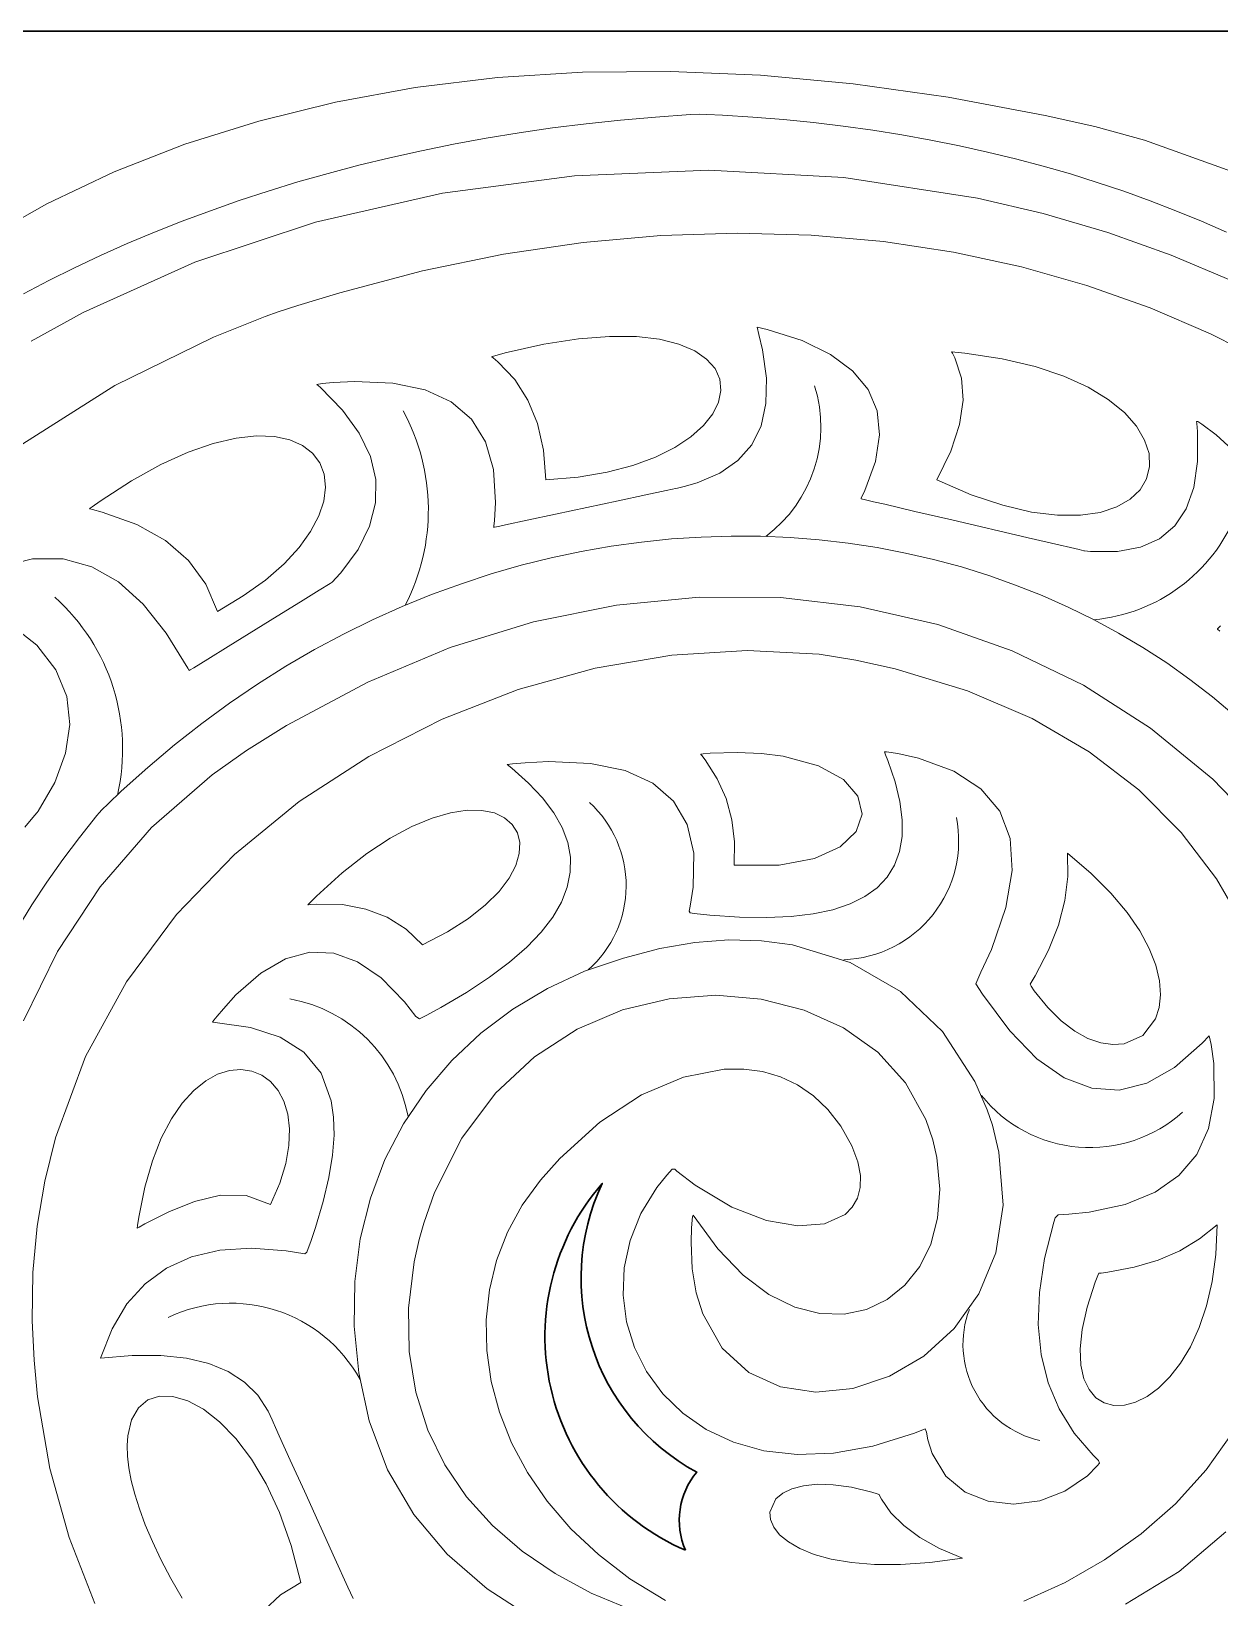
# Model space of a CAD drawing. Header units: inches. Extents: x 249 to 1192, y -18 to 440.
# Drawn here: x 614.2206 to 614.5963, y 266.1528 to 266.6479 of the extents above; entities that cross this region are included whole.
import ezdxf

# ---------------------------------------------------------------- set-up
doc = ezdxf.new("R2010")
doc.units = ezdxf.units.IN
doc.header["$MEASUREMENT"] = 0
doc.layers.add('KACA', color=141, linetype='Continuous', lineweight=30)
doc.layers.add('KOLOM', color=5, linetype='Continuous')

# ---------------------------------------------------------------- blocks, each defined once
blk = doc.blocks.new('GORGA')
blk.add_lwpolyline([(366.59218, 151.19092), (367.59218, 151.19092), (367.59218, 149.19092), (366.59218, 149.19092)], close=True)
blk.add_lwpolyline([(366.59218, 151.19092), (367.59218, 151.19092), (367.59218, 149.19092), (366.59218, 149.19092)], close=True)
at = {"lineweight": 9}
for points in [[(367.07988, 150.69487), (367.09108, 150.70178), (367.10104, 150.70939), (367.10976, 150.71758), (367.11725, 150.72627), (367.12352, 150.73537), (367.12855, 150.74477), (367.13237, 150.75439), (367.13497, 150.76413), (367.13636, 150.77389), (367.13654, 150.78359), (367.13551, 150.79312), (367.13327, 150.8024), (367.12984, 150.81133), (367.12521, 150.81982), (367.11938, 150.82776), (367.11329, 150.83457), (367.10058, 150.84606), (367.08742, 150.85471), (367.0742, 150.86035), (367.06131, 150.86286), (367.05511, 150.86289), (367.04914, 150.86208), (367.04345, 150.86041), (367.03809, 150.85787), (367.0331, 150.85444), (367.02854, 150.85009), (367.02445, 150.84482), (367.02089, 150.8386), (367.01901, 150.83357), (367.0182, 150.82924), (367.01827, 150.8254), (367.01915, 150.82206), (367.02078, 150.81922), (367.02309, 150.81692), (367.02953, 150.81395), (367.03797, 150.81328), (367.04793, 150.815), (367.05892, 150.81926), (367.07043, 150.82615), (367.07623, 150.83063), (367.07695, 150.83124), (367.07774, 150.83123), (367.07947, 150.82932), (367.08262, 150.82541), (367.08766, 150.81723), (367.09107, 150.80874), (367.09292, 150.8001), (367.09326, 150.79146), (367.09216, 150.783), (367.08966, 150.77487), (367.08584, 150.76724), (367.08074, 150.76027), (367.07442, 150.75412), (367.06696, 150.74896), (367.05839, 150.74494), (367.04879, 150.74224), (367.03821, 150.74102), (367.02671, 150.74143), (367.01434, 150.74365), (367.00117, 150.74783), (366.99776, 150.7492), (366.99738, 150.74813), (366.99693, 150.74573), (366.99558, 150.74134), (366.99123, 150.7342), (366.98515, 150.72918), (366.97783, 150.72625), (366.96979, 150.72534), (366.96154, 150.72641), (366.95359, 150.72942), (366.94644, 150.73431), (366.94334, 150.73744), (366.94262, 150.7383), (366.94297, 150.73913), (366.94467, 150.74079), (366.95068, 150.74782), (366.95541, 150.75546), (366.95888, 150.76373), (366.96107, 150.77263), (366.96199, 150.78214), (366.96164, 150.79229), (366.96001, 150.80305), (366.95711, 150.81444), (366.95666, 150.81591), (366.95569, 150.81682), (366.9523, 150.81702), (366.94589, 150.81769), (366.93451, 150.82009), (366.92504, 150.82393), (366.9175, 150.82921), (366.91187, 150.83591), (366.90816, 150.84405), (366.90637, 150.85361), (366.9065, 150.86461), (366.90728, 150.87065), (366.90796, 150.87343), (366.91016, 150.87107), (366.91893, 150.86339), (366.92768, 150.85845), (366.9364, 150.85626), (366.9451, 150.85681), (366.95377, 150.86012), (366.96241, 150.86617), (366.97102, 150.87496), (366.97961, 150.88651), (366.98175, 150.88982), (366.98013, 150.89353), (366.97683, 150.90071), (366.97221, 150.91392), (366.97023, 150.92561), (366.97088, 150.93577), (366.97417, 150.9444), (366.9801, 150.95151), (366.98866, 150.9571), (366.99985, 150.96116), (367.00644, 150.96262), (367.00998, 150.96321), (367.01063, 150.96313), (367.01026, 150.96224), (367.00957, 150.96047), (367.00727, 150.95371), (367.00575, 150.94744), (367.005, 150.94167), (367.00503, 150.93639), (367.00583, 150.93161), (367.00741, 150.92732), (367.00976, 150.92352), (367.01289, 150.92022), (367.01679, 150.91741), (367.02146, 150.91509), (367.02692, 150.91327), (367.03314, 150.91194), (367.04014, 150.91111), (367.04792, 150.91077), (367.05647, 150.91092), (367.06579, 150.91157), (367.07075, 150.91208), (367.07202, 150.91223), (367.07233, 150.91281), (367.07201, 150.91438), (367.0711, 150.9204), (367.07094, 150.93116), (367.07301, 150.94022), (367.07731, 150.94759), (367.08384, 150.95326), (367.09259, 150.95723), (367.10358, 150.9595), (367.1168, 150.96007), (367.12425, 150.95972), (367.12818, 150.95939), (367.12996, 150.95912), (367.12849, 150.95795), (367.12314, 150.95329), (367.1187, 150.94861), (367.11515, 150.94393), (367.1125, 150.93924), (367.11076, 150.93455), (367.10991, 150.92984), (367.10996, 150.92513), (367.11091, 150.92041), (367.11276, 150.91568), (367.11551, 150.91094), (367.11916, 150.9062), (367.12371, 150.90145), (367.12915, 150.89669), (367.1355, 150.89192), (367.14274, 150.88714), (367.15089, 150.88236), (367.1553, 150.87996), (367.15759, 150.87877), (367.15878, 150.87953), (367.16242, 150.88418), (367.16978, 150.89168), (367.17722, 150.89678), (367.18474, 150.89949), (367.19235, 150.89979), (367.20004, 150.89769), (367.20781, 150.8932), (367.21567, 150.8863), (367.21963, 150.88196), (367.22162, 150.87956), (367.22261, 150.8783), (367.22303, 150.8777), (367.22228, 150.87765), (367.21111, 150.87607), (367.2017, 150.87298), (367.1942, 150.8682), (367.18877, 150.86156), (367.18553, 150.85287), (367.18478, 150.8477), (367.18464, 150.84196), (367.18513, 150.83562), (367.18626, 150.82866), (367.18805, 150.82105), (367.19051, 150.81278), (367.19201, 150.80839), (367.19282, 150.80613), (367.19324, 150.80498), (367.19385, 150.80452), (367.19976, 150.80546), (367.2108, 150.80625), (367.22078, 150.80561), (367.22971, 150.80352), (367.23758, 150.8), (367.24439, 150.79504), (367.25014, 150.78864), (367.25484, 150.7808), (367.25847, 150.77152), (367.24847, 150.77234), (367.23943, 150.77233), (367.23135, 150.77148), (367.22425, 150.76981), (367.21811, 150.7673), (367.21293, 150.76395), (367.20872, 150.75978), (367.20548, 150.75477), (367.20422, 150.75196), (367.2039, 150.75123), (367.20315, 150.74956), (367.20195, 150.74692), (367.19848, 150.73927), (367.19404, 150.72947), (367.1844, 150.70821), (367.18029, 150.69913), (367.17864, 150.6955)], [(366.90454, 151.00128), (366.90531, 151.00197), (366.90534, 151.002), (366.90437, 151.00303)], [(366.89827, 151.05649), (366.90574, 151.0634), (366.91029, 151.06675), (366.91151, 151.06758), (366.91191, 151.06763), (366.91184, 151.06697), (366.91164, 151.06439), (366.91161, 151.0549), (366.91279, 151.04677), (366.91519, 151.04), (366.91881, 151.03459), (366.92365, 151.03054), (366.9297, 151.02784), (366.93698, 151.02651), (366.94548, 151.02653), (366.94733, 151.0267), (366.94758, 151.02675), (366.94907, 151.0271), (366.95175, 151.02772), (366.95544, 151.02858), (366.96519, 151.03085), (366.98932, 151.03646), (367.00098, 151.03917), (367.01054, 151.0414), (367.01411, 151.04223), (367.01664, 151.04281), (367.01796, 151.04312), (367.01803, 151.04332), (367.01687, 151.04575), (367.0135, 151.05494), (367.0122, 151.06333), (367.01296, 151.07091), (367.01579, 151.07768), (367.02068, 151.08364), (367.02764, 151.0888), (367.03665, 151.09314), (367.04774, 151.09668), (367.05083, 151.09744), (367.05038, 151.09513), (367.04922, 151.09026), (367.04796, 151.08127), (367.0481, 151.07327), (367.04964, 151.06626), (367.05258, 151.06025), (367.05693, 151.05523), (367.06268, 151.0512), (367.06983, 151.04816), (367.07393, 151.04702), (367.07611, 151.04654), (367.07665, 151.04643), (367.07766, 151.04621), (367.07966, 151.04579), (367.08607, 151.04441), (367.09479, 151.04254), (367.11467, 151.03828), (367.12361, 151.03637), (367.1304, 151.03491), (367.13264, 151.03443), (367.13392, 151.03416), (367.13416, 151.03411), (367.13411, 151.03462), (367.13394, 151.03614), (367.13356, 151.04197), (367.13422, 151.0524), (367.13678, 151.06117), (367.14124, 151.06829), (367.14761, 151.07376), (367.15589, 151.07758), (367.16606, 151.07975), (367.17814, 151.08027), (367.1849, 151.0799), (367.18845, 151.07957), (367.19008, 151.07932), (367.18907, 151.07841), (367.18198, 151.07114), (367.17668, 151.06386), (367.17317, 151.05656), (367.17146, 151.04924), (367.17153, 151.0419), (367.17341, 151.03454), (367.17707, 151.02717), (367.18253, 151.01978), (367.18417, 151.01793), (367.18504, 151.017), (367.18523, 151.01681), (367.18585, 151.01642), (367.18939, 151.01423), (367.19526, 151.01061), (367.20259, 151.00608), (367.21812, 150.99648), (367.22457, 150.99249), (367.22898, 150.98976), (367.23015, 150.98904), (367.23043, 150.98887), (367.23048, 150.98883), (367.23092, 150.98963), (367.23768, 151.0007), (367.24496, 151.00982), (367.2528, 151.01685), (367.26124, 151.02168), (367.2703, 151.02415), (367.28002, 151.02414), (367.29044, 151.02152)], [(367.28752, 151.00388), (367.27864, 150.99688), (367.27259, 150.98909), (367.26918, 150.98068), (367.26823, 150.97182), (367.26954, 150.9627), (367.27294, 150.9535), (367.27823, 150.94438), (367.27853, 150.94402), (367.27939, 150.943), (367.28246, 150.93934)], [(366.8982, 151.1457), (366.92837, 151.15647), (366.94412, 151.16082), (366.95979, 151.16434), (366.9905, 151.1701), (367.0205, 151.17432), (367.04979, 151.17704), (367.07831, 151.17826), (367.10605, 151.178), (367.13296, 151.17629), (367.15903, 151.17313), (367.18421, 151.16855), (367.20848, 151.16257), (367.23181, 151.1552), (367.25416, 151.14646), (367.27551, 151.13637), (367.29581, 151.12495)], [(367.07988, 150.69487), (367.09108, 150.70178), (367.10104, 150.70939), (367.10976, 150.71758), (367.11725, 150.72627), (367.12352, 150.73537), (367.12855, 150.74477), (367.13237, 150.75439), (367.13497, 150.76413), (367.13636, 150.77389), (367.13654, 150.78359), (367.13551, 150.79312), (367.13327, 150.8024), (367.12984, 150.81133), (367.12521, 150.81982), (367.11938, 150.82776), (367.11329, 150.83457), (367.10058, 150.84606), (367.08742, 150.85471), (367.0742, 150.86035), (367.06131, 150.86286), (367.05511, 150.86289), (367.04914, 150.86208), (367.04345, 150.86041), (367.03809, 150.85787), (367.0331, 150.85444), (367.02854, 150.85009), (367.02445, 150.84482), (367.02089, 150.8386), (367.01901, 150.83357), (367.0182, 150.82924), (367.01827, 150.8254), (367.01915, 150.82206), (367.02078, 150.81922), (367.02309, 150.81692), (367.02953, 150.81395), (367.03797, 150.81328), (367.04793, 150.815), (367.05892, 150.81926), (367.07043, 150.82615), (367.07623, 150.83063), (367.07695, 150.83124), (367.07774, 150.83123), (367.07947, 150.82932), (367.08262, 150.82541), (367.08766, 150.81723), (367.09107, 150.80874), (367.09292, 150.8001), (367.09326, 150.79146), (367.09216, 150.783), (367.08966, 150.77487), (367.08584, 150.76724), (367.08074, 150.76027), (367.07442, 150.75412), (367.06696, 150.74896), (367.05839, 150.74494), (367.04879, 150.74224), (367.03821, 150.74102), (367.02671, 150.74143), (367.01434, 150.74365), (367.00117, 150.74783), (366.99776, 150.7492), (366.99738, 150.74813), (366.99693, 150.74573), (366.99558, 150.74134), (366.99123, 150.7342), (366.98515, 150.72918), (366.97783, 150.72625), (366.96979, 150.72534), (366.96154, 150.72641), (366.95359, 150.72942), (366.94644, 150.73431), (366.94334, 150.73744), (366.94262, 150.7383), (366.94297, 150.73913), (366.94467, 150.74079), (366.95068, 150.74782), (366.95541, 150.75546), (366.95888, 150.76373), (366.96107, 150.77263), (366.96199, 150.78214), (366.96164, 150.79229), (366.96001, 150.80305), (366.95711, 150.81444), (366.95666, 150.81591), (366.95569, 150.81682), (366.9523, 150.81702), (366.94589, 150.81769), (366.93451, 150.82009), (366.92504, 150.82393), (366.9175, 150.82921), (366.91187, 150.83591), (366.90816, 150.84405), (366.90637, 150.85361), (366.9065, 150.86461), (366.90728, 150.87065), (366.90796, 150.87343), (366.91016, 150.87107), (366.91893, 150.86339), (366.92768, 150.85845), (366.9364, 150.85626), (366.9451, 150.85681), (366.95377, 150.86012), (366.96241, 150.86617), (366.97102, 150.87496), (366.97961, 150.88651), (366.98175, 150.88982), (366.98013, 150.89353), (366.97683, 150.90071), (366.97221, 150.91392), (366.97023, 150.92561), (366.97088, 150.93577), (366.97417, 150.9444), (366.9801, 150.95151), (366.98866, 150.9571), (366.99985, 150.96116), (367.00644, 150.96262), (367.00998, 150.96321), (367.01063, 150.96313), (367.01026, 150.96224), (367.00957, 150.96047), (367.00727, 150.95371), (367.00575, 150.94744), (367.005, 150.94167), (367.00503, 150.93639), (367.00583, 150.93161), (367.00741, 150.92732), (367.00976, 150.92352), (367.01289, 150.92022), (367.01679, 150.91741), (367.02146, 150.91509), (367.02692, 150.91327), (367.03314, 150.91194), (367.04014, 150.91111), (367.04792, 150.91077), (367.05647, 150.91092), (367.06579, 150.91157), (367.07075, 150.91208), (367.07202, 150.91223), (367.07233, 150.91281), (367.07201, 150.91438), (367.0711, 150.9204), (367.07094, 150.93116), (367.07301, 150.94022), (367.07731, 150.94759), (367.08384, 150.95326), (367.09259, 150.95723), (367.10358, 150.9595), (367.1168, 150.96007), (367.12425, 150.95972), (367.12818, 150.95939), (367.12996, 150.95912), (367.12849, 150.95795), (367.12314, 150.95329), (367.1187, 150.94861), (367.11515, 150.94393), (367.1125, 150.93924), (367.11076, 150.93455), (367.10991, 150.92984), (367.10996, 150.92513), (367.11091, 150.92041), (367.11276, 150.91568), (367.11551, 150.91094), (367.11916, 150.9062), (367.12371, 150.90145), (367.12915, 150.89669), (367.1355, 150.89192), (367.14274, 150.88714), (367.15089, 150.88236), (367.1553, 150.87996), (367.15759, 150.87877), (367.15878, 150.87953), (367.16242, 150.88418), (367.16978, 150.89168), (367.17722, 150.89678), (367.18474, 150.89949), (367.19235, 150.89979), (367.20004, 150.89769), (367.20781, 150.8932), (367.21567, 150.8863), (367.21963, 150.88196), (367.22162, 150.87956), (367.22261, 150.8783), (367.22303, 150.8777), (367.22228, 150.87765), (367.21111, 150.87607), (367.2017, 150.87298), (367.1942, 150.8682), (367.18877, 150.86156), (367.18553, 150.85287), (367.18478, 150.8477), (367.18464, 150.84196), (367.18513, 150.83562), (367.18626, 150.82866), (367.18805, 150.82105), (367.19051, 150.81278), (367.19201, 150.80839), (367.19282, 150.80613), (367.19324, 150.80498), (367.19385, 150.80452), (367.19976, 150.80546), (367.2108, 150.80625), (367.22078, 150.80561), (367.22971, 150.80352), (367.23758, 150.8), (367.24439, 150.79504), (367.25014, 150.78864), (367.25484, 150.7808), (367.25847, 150.77152), (367.24847, 150.77234), (367.23943, 150.77233), (367.23135, 150.77148), (367.22425, 150.76981), (367.21811, 150.7673), (367.21293, 150.76395), (367.20872, 150.75978), (367.20548, 150.75477), (367.20422, 150.75196), (367.2039, 150.75123), (367.20315, 150.74956), (367.20195, 150.74692), (367.19848, 150.73927), (367.19404, 150.72947), (367.1844, 150.70821), (367.18029, 150.69913), (367.17864, 150.6955)], [(366.90454, 151.00128), (366.90531, 151.00197), (366.90534, 151.002), (366.90437, 151.00303)], [(366.89827, 151.05649), (366.90574, 151.0634), (366.91029, 151.06675), (366.91151, 151.06758), (366.91191, 151.06763), (366.91184, 151.06697), (366.91164, 151.06439), (366.91161, 151.0549), (366.91279, 151.04677), (366.91519, 151.04), (366.91881, 151.03459), (366.92365, 151.03054), (366.9297, 151.02784), (366.93698, 151.02651), (366.94548, 151.02653), (366.94733, 151.0267), (366.94758, 151.02675), (366.94907, 151.0271), (366.95175, 151.02772), (366.95544, 151.02858), (366.96519, 151.03085), (366.98932, 151.03646), (367.00098, 151.03917), (367.01054, 151.0414), (367.01411, 151.04223), (367.01664, 151.04281), (367.01796, 151.04312), (367.01803, 151.04332), (367.01687, 151.04575), (367.0135, 151.05494), (367.0122, 151.06333), (367.01296, 151.07091), (367.01579, 151.07768), (367.02068, 151.08364), (367.02764, 151.0888), (367.03665, 151.09314), (367.04774, 151.09668), (367.05083, 151.09744), (367.05038, 151.09513), (367.04922, 151.09026), (367.04796, 151.08127), (367.0481, 151.07327), (367.04964, 151.06626), (367.05258, 151.06025), (367.05693, 151.05523), (367.06268, 151.0512), (367.06983, 151.04816), (367.07393, 151.04702), (367.07611, 151.04654), (367.07665, 151.04643), (367.07766, 151.04621), (367.07966, 151.04579), (367.08607, 151.04441), (367.09479, 151.04254), (367.11467, 151.03828), (367.12361, 151.03637), (367.1304, 151.03491), (367.13264, 151.03443), (367.13392, 151.03416), (367.13416, 151.03411), (367.13411, 151.03462), (367.13394, 151.03614), (367.13356, 151.04197), (367.13422, 151.0524), (367.13678, 151.06117), (367.14124, 151.06829), (367.14761, 151.07376), (367.15589, 151.07758), (367.16606, 151.07975), (367.17814, 151.08027), (367.1849, 151.0799), (367.18845, 151.07957), (367.19008, 151.07932), (367.18907, 151.07841), (367.18198, 151.07114), (367.17668, 151.06386), (367.17317, 151.05656), (367.17146, 151.04924), (367.17153, 151.0419), (367.17341, 151.03454), (367.17707, 151.02717), (367.18253, 151.01978), (367.18417, 151.01793), (367.18504, 151.017), (367.18523, 151.01681), (367.18585, 151.01642), (367.18939, 151.01423), (367.19526, 151.01061), (367.20259, 151.00608), (367.21812, 150.99648), (367.22457, 150.99249), (367.22898, 150.98976), (367.23015, 150.98904), (367.23043, 150.98887), (367.23048, 150.98883), (367.23092, 150.98963), (367.23768, 151.0007), (367.24496, 151.00982), (367.2528, 151.01685), (367.26124, 151.02168), (367.2703, 151.02415), (367.28002, 151.02414), (367.29044, 151.02152)], [(367.28752, 151.00388), (367.27864, 150.99688), (367.27259, 150.98909), (367.26918, 150.98068), (367.26823, 150.97182), (367.26954, 150.9627), (367.27294, 150.9535), (367.27823, 150.94438), (367.27853, 150.94402), (367.27939, 150.943), (367.28246, 150.93934)], [(366.8982, 151.1457), (366.92837, 151.15647), (366.94412, 151.16082), (366.95979, 151.16434), (366.9905, 151.1701), (367.0205, 151.17432), (367.04979, 151.17704), (367.07831, 151.17826), (367.10605, 151.178), (367.13296, 151.17629), (367.15903, 151.17313), (367.18421, 151.16855), (367.20848, 151.16257), (367.23181, 151.1552), (367.25416, 151.14646), (367.27551, 151.13637), (367.29581, 151.12495)], [(367.28281, 151.10799), (367.27486, 151.11214), (367.26675, 151.11616), (367.25847, 151.12004), (367.25003, 151.1238), (367.24143, 151.12741), (367.23266, 151.13088), (367.22374, 151.13421), (367.21467, 151.13739), (367.20544, 151.14042), (367.19605, 151.1433), (367.18651, 151.14601), (367.17682, 151.14857), (367.16698, 151.15096), (367.157, 151.15319), (367.14686, 151.15525), (367.13658, 151.15713), (367.12616, 151.15883), (367.1156, 151.16036), (367.10489, 151.1617), (367.09404, 151.16285), (367.08306, 151.16381), (367.07194, 151.16458), (367.06921, 151.16469), (367.06676, 151.1646), (367.06188, 151.16437), (367.05219, 151.16378), (367.04258, 151.16302), (367.03307, 151.16208), (367.02365, 151.16096), (367.01432, 151.15967), (367.00509, 151.1582), (366.99596, 151.15656), (366.98693, 151.15475), (366.978, 151.15277), (366.96917, 151.15062), (366.96045, 151.1483), (366.95183, 151.14582), (366.94332, 151.14317), (366.93492, 151.14035), (366.92664, 151.13737), (366.91846, 151.13422), (366.9104, 151.13092), (366.90246, 151.12745)], [(367.28462, 150.9075), (367.28018, 150.91478), (367.27545, 150.92198), (367.27045, 150.92909), (367.26517, 150.9361), (367.25962, 150.94301), (367.2589, 150.94387), (367.25807, 150.94478), (367.25602, 150.94677), (367.25191, 150.95069), (367.24357, 150.95823), (367.23508, 150.96539), (367.22646, 150.97216), (367.21772, 150.97856), (367.20886, 150.98458), (367.19989, 150.99022), (367.19083, 150.99549), (367.18168, 151.00039), (367.17245, 151.00492), (367.16315, 151.00908), (367.1538, 151.01288), (367.14439, 151.01632), (367.13495, 151.0194), (367.12548, 151.02212), (367.11599, 151.02449), (367.10648, 151.0265), (367.09698, 151.02816), (367.08748, 151.02948), (367.078, 151.03045), (367.06855, 151.03107), (367.05914, 151.03136), (367.04977, 151.0313), (367.04046, 151.03091), (367.03122, 151.03018), (367.02205, 151.02912), (367.01296, 151.02773), (367.00397, 151.02601), (366.99509, 151.02396), (366.98631, 151.02159), (366.97766, 151.0189), (366.96915, 151.01589), (366.96077, 151.01256), (366.95255, 151.00892), (366.94448, 151.00496), (366.93659, 151.0007), (366.92888, 150.99613), (366.92136, 150.99125), (366.91404, 150.98606), (366.90692, 150.98058), (366.90003, 150.9748)], [(367.28281, 151.10799), (367.27486, 151.11214), (367.26675, 151.11616), (367.25847, 151.12004), (367.25003, 151.1238), (367.24143, 151.12741), (367.23266, 151.13088), (367.22374, 151.13421), (367.21467, 151.13739), (367.20544, 151.14042), (367.19605, 151.1433), (367.18651, 151.14601), (367.17682, 151.14857), (367.16698, 151.15096), (367.157, 151.15319), (367.14686, 151.15525), (367.13658, 151.15713), (367.12616, 151.15883), (367.1156, 151.16036), (367.10489, 151.1617), (367.09404, 151.16285), (367.08306, 151.16381), (367.07194, 151.16458), (367.06921, 151.16469), (367.06676, 151.1646), (367.06188, 151.16437), (367.05219, 151.16378), (367.04258, 151.16302), (367.03307, 151.16208), (367.02365, 151.16096), (367.01432, 151.15967), (367.00509, 151.1582), (366.99596, 151.15656), (366.98693, 151.15475), (366.978, 151.15277), (366.96917, 151.15062), (366.96045, 151.1483), (366.95183, 151.14582), (366.94332, 151.14317), (366.93492, 151.14035), (366.92664, 151.13737), (366.91846, 151.13422), (366.9104, 151.13092), (366.90246, 151.12745)], [(367.28462, 150.9075), (367.28018, 150.91478), (367.27545, 150.92198), (367.27045, 150.92909), (367.26517, 150.9361), (367.25962, 150.94301), (367.2589, 150.94387), (367.25807, 150.94478), (367.25602, 150.94677), (367.25191, 150.95069), (367.24357, 150.95823), (367.23508, 150.96539), (367.22646, 150.97216), (367.21772, 150.97856), (367.20886, 150.98458), (367.19989, 150.99022), (367.19083, 150.99549), (367.18168, 151.00039), (367.17245, 151.00492), (367.16315, 151.00908), (367.1538, 151.01288), (367.14439, 151.01632), (367.13495, 151.0194), (367.12548, 151.02212), (367.11599, 151.02449), (367.10648, 151.0265), (367.09698, 151.02816), (367.08748, 151.02948), (367.078, 151.03045), (367.06855, 151.03107), (367.05914, 151.03136), (367.04977, 151.0313), (367.04046, 151.03091), (367.03122, 151.03018), (367.02205, 151.02912), (367.01296, 151.02773), (367.00397, 151.02601), (366.99509, 151.02396), (366.98631, 151.02159), (366.97766, 151.0189), (366.96915, 151.01589), (366.96077, 151.01256), (366.95255, 151.00892), (366.94448, 151.00496), (366.93659, 151.0007), (366.92888, 150.99613), (366.92136, 150.99125), (366.91404, 150.98606), (366.90692, 150.98058), (366.90003, 150.9748)], [(367.28044, 151.09294), (367.26399, 151.10204), (367.22863, 151.11792), (367.19053, 151.13054), (367.15032, 151.13972), (367.10864, 151.14527), (367.06613, 151.14699), (367.02342, 151.1447), (366.98116, 151.13821), (366.96039, 151.13334), (366.93997, 151.12734), (366.91999, 151.1202), (366.90051, 151.11189)], [(367.28288, 150.87814), (367.27213, 150.90004), (367.25865, 150.92052), (367.24238, 150.93925), (367.22323, 150.95593), (367.21235, 150.96354), (367.1997, 150.97148), (367.17399, 150.98521), (367.14791, 150.99612), (367.12163, 151.00422), (367.09535, 151.00954), (367.06924, 151.0121), (367.04349, 151.01191), (367.01828, 151.00901), (366.99379, 151.00341), (366.97022, 150.99514), (366.94774, 150.98421), (366.92654, 150.97065), (366.9068, 150.95449), (366.8887, 150.93573)], [(366.90266, 150.71658), (366.91745, 150.70406), (366.9344, 150.69372)], [(367.12195, 150.68931), (367.13627, 150.69858), (367.14884, 150.70951), (367.15943, 150.72205), (367.1678, 150.73618), (367.17354, 150.75165), (367.17679, 150.76687), (367.17827, 150.78159), (367.1781, 150.79574), (367.17636, 150.80927), (367.17314, 150.82212), (367.16855, 150.83425), (367.16266, 150.84558), (367.15557, 150.85606), (367.14739, 150.86564), (367.13819, 150.87426), (367.12807, 150.88186), (367.11713, 150.88838), (367.10545, 150.89378), (367.09314, 150.89798), (367.08161, 150.901), (367.07054, 150.90289), (367.05982, 150.90369), (367.04951, 150.90342), (367.03965, 150.90214), (367.02143, 150.89662), (367.00552, 150.88741), (366.99226, 150.87476), (366.982, 150.85896), (366.97811, 150.84995), (366.97649, 150.84519), (366.97442, 150.8366), (366.97311, 150.81982), (366.97542, 150.80484), (366.98076, 150.7918), (366.98854, 150.78085), (366.99817, 150.77213), (367.00907, 150.76578), (367.02064, 150.76194), (367.03231, 150.76077), (367.04347, 150.76239), (367.05354, 150.76696), (367.06194, 150.77462), (367.06808, 150.7855), (367.07012, 150.7922), (367.07137, 150.79976), (367.07176, 150.8082), (367.07161, 150.81275), (367.07144, 150.81511), (367.07133, 150.81632), (367.07106, 150.81665), (367.06335, 150.80601), (367.05533, 150.79771), (367.04716, 150.79162), (367.039, 150.78762), (367.03102, 150.78559), (367.02339, 150.78539), (367.01625, 150.78691), (367.00978, 150.79001), (367.00414, 150.79458), (366.99949, 150.80047), (366.996, 150.80758), (366.99382, 150.81578), (366.99312, 150.82493), (366.99407, 150.83492), (366.99529, 150.84048), (366.99749, 150.84694), (367.00392, 150.8585), (367.01275, 150.86818), (367.02356, 150.87589), (367.03597, 150.88153), (367.04956, 150.88502), (367.06394, 150.88625), (367.07871, 150.88513), (367.09345, 150.88157), (367.10778, 150.87547), (367.12128, 150.86674), (367.13357, 150.85529), (367.14423, 150.84102), (367.15286, 150.82384), (367.15629, 150.81413), (367.15776, 150.80899), (367.1593, 150.80199), (367.16108, 150.78733), (367.16087, 150.77357), (367.15881, 150.76071), (367.15501, 150.74877), (367.14962, 150.73776), (367.14277, 150.72771), (367.13458, 150.71861), (367.1252, 150.7105), (367.11474, 150.70338), (367.10334, 150.69726), (367.09114, 150.69217)], [(366.96659, 150.69469), (366.95352, 150.7006), (366.94109, 150.7077), (366.92942, 150.71599), (366.91865, 150.7255), (366.90891, 150.73622), (366.90033, 150.74819)], [(366.89649, 150.90719), (366.9056, 150.92297), (366.91682, 150.93767), (366.93023, 150.95111), (366.94591, 150.96317), (366.96393, 150.97367), (366.98436, 150.98248), (367.00728, 150.98945), (367.01969, 150.99219), (367.03127, 150.99401), (367.05408, 150.99523), (367.07783, 150.99375), (367.10209, 150.9896), (367.12645, 150.98284), (367.15045, 150.97353), (367.17368, 150.96171), (367.19571, 150.94744), (367.2161, 150.93076), (367.23443, 150.91175), (367.25027, 150.89044), (367.26319, 150.86689), (367.27275, 150.84115), (367.27614, 150.82747), (367.27853, 150.81327), (367.27986, 150.79855), (367.28009, 150.78331), (367.27951, 150.77089), (367.27839, 150.75926), (367.27449, 150.73662), (367.26842, 150.71484), (367.26026, 150.69398)], [(366.88916, 151.08597), (366.90749, 151.09529), (366.92665, 151.1035), (366.94661, 151.11057), (366.96734, 151.11645), (366.9888, 151.12109), (367.01095, 151.12445), (367.03378, 151.12649), (367.05724, 151.12715), (367.08129, 151.12639), (367.10592, 151.12418), (367.13108, 151.12045), (367.15673, 151.11517), (367.18286, 151.1083), (367.19608, 151.10424), (367.20228, 151.1022), (367.20643, 151.10072), (367.22275, 151.09426), (367.25392, 151.07891), (367.28305, 151.06056)], [(367.28044, 151.09294), (367.26399, 151.10204), (367.22863, 151.11792), (367.19053, 151.13054), (367.15032, 151.13972), (367.10864, 151.14527), (367.06613, 151.14699), (367.02342, 151.1447), (366.98116, 151.13821), (366.96039, 151.13334), (366.93997, 151.12734), (366.91999, 151.1202), (366.90051, 151.11189)], [(367.28288, 150.87814), (367.27213, 150.90004), (367.25865, 150.92052), (367.24238, 150.93925), (367.22323, 150.95593), (367.21235, 150.96354), (367.1997, 150.97148), (367.17399, 150.98521), (367.14791, 150.99612), (367.12163, 151.00422), (367.09535, 151.00954), (367.06924, 151.0121), (367.04349, 151.01191), (367.01828, 151.00901), (366.99379, 151.00341), (366.97022, 150.99514), (366.94774, 150.98421), (366.92654, 150.97065), (366.9068, 150.95449), (366.8887, 150.93573)], [(366.90266, 150.71658), (366.91745, 150.70406), (366.9344, 150.69372)], [(367.12195, 150.68931), (367.13627, 150.69858), (367.14884, 150.70951), (367.15943, 150.72205), (367.1678, 150.73618), (367.17354, 150.75165), (367.17679, 150.76687), (367.17827, 150.78159), (367.1781, 150.79574), (367.17636, 150.80927), (367.17314, 150.82212), (367.16855, 150.83425), (367.16266, 150.84558), (367.15557, 150.85606), (367.14739, 150.86564), (367.13819, 150.87426), (367.12807, 150.88186), (367.11713, 150.88838), (367.10545, 150.89378), (367.09314, 150.89798), (367.08161, 150.901), (367.07054, 150.90289), (367.05982, 150.90369), (367.04951, 150.90342), (367.03965, 150.90214), (367.02143, 150.89662), (367.00552, 150.88741), (366.99226, 150.87476), (366.982, 150.85896), (366.97811, 150.84995), (366.97649, 150.84519), (366.97442, 150.8366), (366.97311, 150.81982), (366.97542, 150.80484), (366.98076, 150.7918), (366.98854, 150.78085), (366.99817, 150.77213), (367.00907, 150.76578), (367.02064, 150.76194), (367.03231, 150.76077), (367.04347, 150.76239), (367.05354, 150.76696), (367.06194, 150.77462), (367.06808, 150.7855), (367.07012, 150.7922), (367.07137, 150.79976), (367.07176, 150.8082), (367.07161, 150.81275), (367.07144, 150.81511), (367.07133, 150.81632), (367.07106, 150.81665), (367.06335, 150.80601), (367.05533, 150.79771), (367.04716, 150.79162), (367.039, 150.78762), (367.03102, 150.78559), (367.02339, 150.78539), (367.01625, 150.78691), (367.00978, 150.79001), (367.00414, 150.79458), (366.99949, 150.80047), (366.996, 150.80758), (366.99382, 150.81578), (366.99312, 150.82493), (366.99407, 150.83492), (366.99529, 150.84048), (366.99749, 150.84694), (367.00392, 150.8585), (367.01275, 150.86818), (367.02356, 150.87589), (367.03597, 150.88153), (367.04956, 150.88502), (367.06394, 150.88625), (367.07871, 150.88513), (367.09345, 150.88157), (367.10778, 150.87547), (367.12128, 150.86674), (367.13357, 150.85529), (367.14423, 150.84102), (367.15286, 150.82384), (367.15629, 150.81413), (367.15776, 150.80899), (367.1593, 150.80199), (367.16108, 150.78733), (367.16087, 150.77357), (367.15881, 150.76071), (367.15501, 150.74877), (367.14962, 150.73776), (367.14277, 150.72771), (367.13458, 150.71861), (367.1252, 150.7105), (367.11474, 150.70338), (367.10334, 150.69726), (367.09114, 150.69217)], [(366.96659, 150.69469), (366.95352, 150.7006), (366.94109, 150.7077), (366.92942, 150.71599), (366.91865, 150.7255), (366.90891, 150.73622), (366.90033, 150.74819)], [(366.89649, 150.90719), (366.9056, 150.92297), (366.91682, 150.93767), (366.93023, 150.95111), (366.94591, 150.96317), (366.96393, 150.97367), (366.98436, 150.98248), (367.00728, 150.98945), (367.01969, 150.99219), (367.03127, 150.99401), (367.05408, 150.99523), (367.07783, 150.99375), (367.10209, 150.9896), (367.12645, 150.98284), (367.15045, 150.97353), (367.17368, 150.96171), (367.19571, 150.94744), (367.2161, 150.93076), (367.23443, 150.91175), (367.25027, 150.89044), (367.26319, 150.86689), (367.27275, 150.84115), (367.27614, 150.82747), (367.27853, 150.81327), (367.27986, 150.79855), (367.28009, 150.78331), (367.27951, 150.77089), (367.27839, 150.75926), (367.27449, 150.73662), (367.26842, 150.71484), (367.26026, 150.69398)], [(366.88916, 151.08597), (366.90749, 151.09529), (366.92665, 151.1035), (366.94661, 151.11057), (366.96734, 151.11645), (366.9888, 151.12109), (367.01095, 151.12445), (367.03378, 151.12649), (367.05724, 151.12715), (367.08129, 151.12639), (367.10592, 151.12418), (367.13108, 151.12045), (367.15673, 151.11517), (367.18286, 151.1083), (367.19608, 151.10424), (367.20228, 151.1022), (367.20643, 151.10072), (367.22275, 151.09426), (367.25392, 151.07891), (367.28305, 151.06056)], [(367.20678, 150.69186), (367.20158, 150.69666), (367.19519, 150.70061), (367.19519, 150.70061), (367.19818, 150.71228), (367.20187, 150.72267), (367.20612, 150.73178), (367.21079, 150.73961), (367.21575, 150.74615), (367.22084, 150.7514), (367.22593, 150.75537), (367.23089, 150.75805), (367.23557, 150.75943), (367.23983, 150.75953), (367.24353, 150.75832), (367.24653, 150.75583), (367.2487, 150.75203), (367.24988, 150.74693), (367.25007, 150.7439), (367.24995, 150.74053), (367.24953, 150.73685), (367.24877, 150.73283), (367.24766, 150.72849), (367.24618, 150.72383), (367.24432, 150.71883), (367.24206, 150.71352), (367.23938, 150.70787), (367.23626, 150.7019), (367.23269, 150.69559)], [(367.20678, 150.69186), (367.20158, 150.69666), (367.19519, 150.70061), (367.19519, 150.70061), (367.19818, 150.71228), (367.20187, 150.72267), (367.20612, 150.73178), (367.21079, 150.73961), (367.21575, 150.74615), (367.22084, 150.7514), (367.22593, 150.75537), (367.23089, 150.75805), (367.23557, 150.75943), (367.23983, 150.75953), (367.24353, 150.75832), (367.24653, 150.75583), (367.2487, 150.75203), (367.24988, 150.74693), (367.25007, 150.7439), (367.24995, 150.74053), (367.24953, 150.73685), (367.24877, 150.73283), (367.24766, 150.72849), (367.24618, 150.72383), (367.24432, 150.71883), (367.24206, 150.71352), (367.23938, 150.70787), (367.23626, 150.7019), (367.23269, 150.69559)]]:
    blk.add_lwpolyline(points, dxfattribs=at)
for points in [[(367.11769, 151.04914), (367.10751, 151.05002), (367.09833, 151.05158), (367.09015, 151.05371), (367.083, 151.05634), (367.07689, 151.05937), (367.07183, 151.06272), (367.06782, 151.06628), (367.0649, 151.06998), (367.06306, 151.07372), (367.06232, 151.07741), (367.06269, 151.08097), (367.0642, 151.0843), (367.06684, 151.08731), (367.07063, 151.08992), (367.07559, 151.09203), (367.08173, 151.09356), (367.08905, 151.09441), (367.09758, 151.09449), (367.10733, 151.09372), (367.11831, 151.092), (367.13053, 151.08925), (367.13378, 151.08839), (367.13461, 151.08817), (367.13485, 151.08807), (367.13475, 151.08799), (367.13436, 151.08769), (367.13285, 151.08644), (367.12752, 151.08087), (367.12334, 151.07436), (367.12031, 151.0669), (367.11843, 151.05849), (367.11769, 151.04914)], [(367.11769, 151.04914), (367.10751, 151.05002), (367.09833, 151.05158), (367.09015, 151.05371), (367.083, 151.05634), (367.07689, 151.05937), (367.07183, 151.06272), (367.06782, 151.06628), (367.0649, 151.06998), (367.06306, 151.07372), (367.06232, 151.07741), (367.06269, 151.08097), (367.0642, 151.0843), (367.06684, 151.08731), (367.07063, 151.08992), (367.07559, 151.09203), (367.08173, 151.09356), (367.08905, 151.09441), (367.09758, 151.09449), (367.10733, 151.09372), (367.11831, 151.092), (367.13053, 151.08925), (367.13378, 151.08839), (367.13461, 151.08817), (367.13485, 151.08807), (367.13475, 151.08799), (367.13436, 151.08769), (367.13285, 151.08644), (367.12752, 151.08087), (367.12334, 151.07436), (367.12031, 151.0669), (367.11843, 151.05849), (367.11769, 151.04914)], [(366.99402, 151.04914), (366.98317, 151.04445), (366.97318, 151.04109), (366.96408, 151.03896), (366.95589, 151.03794), (366.94866, 151.03795), (366.9424, 151.03886), (366.93715, 151.04057), (366.93294, 151.04298), (366.92978, 151.04598), (366.92772, 151.04946), (366.92678, 151.05332), (366.92698, 151.05744), (366.92836, 151.06173), (366.93095, 151.06608), (366.93477, 151.07038), (366.93985, 151.07453), (366.94622, 151.07841), (366.95391, 151.08192), (366.96295, 151.08496), (366.97337, 151.08742), (366.98519, 151.0892), (366.98837, 151.08952), (366.98917, 151.08959), (366.98943, 151.08959), (366.98937, 151.0895), (366.98916, 151.08913), (366.98838, 151.08766), (366.98626, 151.08133), (366.98577, 151.07432), (366.9869, 151.06661), (366.98965, 151.05822), (366.99402, 151.04914)], [(366.99402, 151.04914), (366.98317, 151.04445), (366.97318, 151.04109), (366.96408, 151.03896), (366.95589, 151.03794), (366.94866, 151.03795), (366.9424, 151.03886), (366.93715, 151.04057), (366.93294, 151.04298), (366.92978, 151.04598), (366.92772, 151.04946), (366.92678, 151.05332), (366.92698, 151.05744), (366.92836, 151.06173), (366.93095, 151.06608), (366.93477, 151.07038), (366.93985, 151.07453), (366.94622, 151.07841), (366.95391, 151.08192), (366.96295, 151.08496), (366.97337, 151.08742), (366.98519, 151.0892), (366.98837, 151.08952), (366.98917, 151.08959), (366.98943, 151.08959), (366.98937, 151.0895), (366.98916, 151.08913), (366.98838, 151.08766), (366.98626, 151.08133), (366.98577, 151.07432), (366.9869, 151.06661), (366.98965, 151.05822), (366.99402, 151.04914)], [(367.22153, 151.00754), (367.21335, 151.01243), (367.20633, 151.01747), (367.20047, 151.0226), (367.19572, 151.02774), (367.19207, 151.03281), (367.18947, 151.03774), (367.18791, 151.04245), (367.18735, 151.04686), (367.18777, 151.0509), (367.18914, 151.05449), (367.19143, 151.05755), (367.1946, 151.06001), (367.19864, 151.06179), (367.20351, 151.06282), (367.20919, 151.06301), (367.21564, 151.0623), (367.22285, 151.0606), (367.23077, 151.05784), (367.23938, 151.05394), (367.24866, 151.04882), (367.25857, 151.04242), (367.26114, 151.04061), (367.26179, 151.04014), (367.26194, 151.03997), (367.26175, 151.03993), (367.26098, 151.03974), (367.25796, 151.03895), (367.24703, 151.03506), (367.23792, 151.02997), (367.23064, 151.02369), (367.22517, 151.01621), (367.22153, 151.00754)], [(367.22153, 151.00754), (367.21335, 151.01243), (367.20633, 151.01747), (367.20047, 151.0226), (367.19572, 151.02774), (367.19207, 151.03281), (367.18947, 151.03774), (367.18791, 151.04245), (367.18735, 151.04686), (367.18777, 151.0509), (367.18914, 151.05449), (367.19143, 151.05755), (367.1946, 151.06001), (367.19864, 151.06179), (367.20351, 151.06282), (367.20919, 151.06301), (367.21564, 151.0623), (367.22285, 151.0606), (367.23077, 151.05784), (367.23938, 151.05394), (367.24866, 151.04882), (367.25857, 151.04242), (367.26114, 151.04061), (367.26179, 151.04014), (367.26194, 151.03997), (367.26175, 151.03993), (367.26098, 151.03974), (367.25796, 151.03895), (367.24703, 151.03506), (367.23792, 151.02997), (367.23064, 151.02369), (367.22517, 151.01621), (367.22153, 151.00754)], [(367.0581, 150.92735), (367.0439, 150.92734), (367.03271, 150.92945), (367.02459, 150.93317), (367.01958, 150.93803), (367.01771, 150.94351), (367.01904, 150.94912), (367.02361, 150.95438), (367.03145, 150.95877), (367.04262, 150.9618), (367.04946, 150.96265), (367.05716, 150.96298), (367.0657, 150.96272), (367.06797, 150.96255), (367.06871, 150.96246), (367.06864, 150.96237), (367.06836, 150.96202), (367.06727, 150.96059), (367.0635, 150.95466), (367.0607, 150.94836), (367.05887, 150.94172), (367.058, 150.93471), (367.0581, 150.92735)], [(367.0581, 150.92735), (367.0439, 150.92734), (367.03271, 150.92945), (367.02459, 150.93317), (367.01958, 150.93803), (367.01771, 150.94351), (367.01904, 150.94912), (367.02361, 150.95438), (367.03145, 150.95877), (367.04262, 150.9618), (367.04946, 150.96265), (367.05716, 150.96298), (367.0657, 150.96272), (367.06797, 150.96255), (367.06871, 150.96246), (367.06864, 150.96237), (367.06836, 150.96202), (367.06727, 150.96059), (367.0635, 150.95466), (367.0607, 150.94836), (367.05887, 150.94172), (367.058, 150.93471), (367.0581, 150.92735)], [(367.15664, 150.90218), (367.1488, 150.90626), (367.14219, 150.91047), (367.13677, 150.91475), (367.13249, 150.91902), (367.12932, 150.92321), (367.12719, 150.92723), (367.12607, 150.93102), (367.12592, 150.9345), (367.12667, 150.9376), (367.12829, 150.94024), (367.13074, 150.94234), (367.13395, 150.94384), (367.1379, 150.94465), (367.14253, 150.94471), (367.1478, 150.94393), (367.15365, 150.94224), (367.16005, 150.93957), (367.16695, 150.93585), (367.1743, 150.93099), (367.18206, 150.92493), (367.19017, 150.91758), (367.19225, 150.91553), (367.1929, 150.91484), (367.19277, 150.91485), (367.19222, 150.9149), (367.19008, 150.91504), (367.18197, 150.91486), (367.17456, 150.91348), (367.16788, 150.91091), (367.1619, 150.90714), (367.15664, 150.90218)], [(367.15664, 150.90218), (367.1488, 150.90626), (367.14219, 150.91047), (367.13677, 150.91475), (367.13249, 150.91902), (367.12932, 150.92321), (367.12719, 150.92723), (367.12607, 150.93102), (367.12592, 150.9345), (367.12667, 150.9376), (367.12829, 150.94024), (367.13074, 150.94234), (367.13395, 150.94384), (367.1379, 150.94465), (367.14253, 150.94471), (367.1478, 150.94393), (367.15365, 150.94224), (367.16005, 150.93957), (367.16695, 150.93585), (367.1743, 150.93099), (367.18206, 150.92493), (367.19017, 150.91758), (367.19225, 150.91553), (367.1929, 150.91484), (367.19277, 150.91485), (367.19222, 150.9149), (367.19008, 150.91504), (367.18197, 150.91486), (367.17456, 150.91348), (367.16788, 150.91091), (367.1619, 150.90714), (367.15664, 150.90218)], [(366.95274, 150.93112), (366.94526, 150.92473), (366.939, 150.91848), (366.9339, 150.9124), (366.92988, 150.90654), (366.92689, 150.90096), (366.92486, 150.8957), (366.92371, 150.8908), (366.92338, 150.88632), (366.9238, 150.88231), (366.92492, 150.8788), (366.92893, 150.87352), (366.93488, 150.87084), (366.93842, 150.87061), (366.94224, 150.87117), (366.94627, 150.87257), (366.95046, 150.87487), (366.95473, 150.8781), (366.95901, 150.88232), (366.96324, 150.88758), (366.96428, 150.88906), (366.96452, 150.88974), (366.96421, 150.89026), (366.96298, 150.89233), (366.95875, 150.90047), (366.95562, 150.90842), (366.95357, 150.91618), (366.95261, 150.92374), (366.95274, 150.93112)], [(366.95274, 150.93112), (366.94526, 150.92473), (366.939, 150.91848), (366.9339, 150.9124), (366.92988, 150.90654), (366.92689, 150.90096), (366.92486, 150.8957), (366.92371, 150.8908), (366.92338, 150.88632), (366.9238, 150.88231), (366.92492, 150.8788), (366.92893, 150.87352), (366.93488, 150.87084), (366.93842, 150.87061), (366.94224, 150.87117), (366.94627, 150.87257), (366.95046, 150.87487), (366.95473, 150.8781), (366.95901, 150.88232), (366.96324, 150.88758), (366.96428, 150.88906), (366.96452, 150.88974), (366.96421, 150.89026), (366.96298, 150.89233), (366.95875, 150.90047), (366.95562, 150.90842), (366.95357, 150.91618), (366.95261, 150.92374), (366.95274, 150.93112)], [(367.20475, 150.8201), (367.20184, 150.82678), (367.19992, 150.83301), (367.19891, 150.83876), (367.19873, 150.84399), (367.1993, 150.84866), (367.20054, 150.85273), (367.20237, 150.85616), (367.20472, 150.85892), (367.20751, 150.86097), (367.21065, 150.86227), (367.21408, 150.86278), (367.2177, 150.86246), (367.22145, 150.86128), (367.22524, 150.85919), (367.22899, 150.85616), (367.23263, 150.85215), (367.23608, 150.84712), (367.23926, 150.84103), (367.24209, 150.83385), (367.24449, 150.82553), (367.24638, 150.81604), (367.24677, 150.81348), (367.24685, 150.81263), (367.24674, 150.81269), (367.24629, 150.81293), (367.24449, 150.81391), (367.23686, 150.81778), (367.22879, 150.82104), (367.22056, 150.823), (367.21245, 150.82292), (367.20475, 150.8201)], [(367.20475, 150.8201), (367.20184, 150.82678), (367.19992, 150.83301), (367.19891, 150.83876), (367.19873, 150.84399), (367.1993, 150.84866), (367.20054, 150.85273), (367.20237, 150.85616), (367.20472, 150.85892), (367.20751, 150.86097), (367.21065, 150.86227), (367.21408, 150.86278), (367.2177, 150.86246), (367.22145, 150.86128), (367.22524, 150.85919), (367.22899, 150.85616), (367.23263, 150.85215), (367.23608, 150.84712), (367.23926, 150.84103), (367.24209, 150.83385), (367.24449, 150.82553), (367.24638, 150.81604), (367.24677, 150.81348), (367.24685, 150.81263), (367.24674, 150.81269), (367.24629, 150.81293), (367.24449, 150.81391), (367.23686, 150.81778), (367.22879, 150.82104), (367.22056, 150.823), (367.21245, 150.82292), (367.20475, 150.8201)], [(366.90544, 150.8136), (366.90587, 150.80425), (366.90702, 150.79572), (366.90881, 150.78802), (366.91113, 150.78115), (366.9139, 150.77511), (366.91702, 150.76991), (366.92041, 150.76555), (366.92397, 150.76204), (366.92761, 150.75938), (366.93123, 150.75757), (366.93475, 150.75663), (366.93807, 150.75655), (366.94111, 150.75734), (366.94376, 150.75901), (366.94595, 150.76155), (366.94756, 150.76498), (366.94852, 150.76929), (366.94874, 150.77449), (366.94811, 150.7806), (366.94655, 150.7876), (366.94397, 150.7955), (366.94315, 150.79762), (366.94282, 150.79835), (366.94268, 150.79836), (366.94213, 150.79842), (366.93996, 150.79869), (366.9317, 150.80023), (366.92412, 150.8025), (366.91721, 150.80548), (366.91099, 150.80918), (366.90544, 150.8136)], [(366.90544, 150.8136), (366.90587, 150.80425), (366.90702, 150.79572), (366.90881, 150.78802), (366.91113, 150.78115), (366.9139, 150.77511), (366.91702, 150.76991), (366.92041, 150.76555), (366.92397, 150.76204), (366.92761, 150.75938), (366.93123, 150.75757), (366.93475, 150.75663), (366.93807, 150.75655), (366.94111, 150.75734), (366.94376, 150.75901), (366.94595, 150.76155), (366.94756, 150.76498), (366.94852, 150.76929), (366.94874, 150.77449), (366.94811, 150.7806), (366.94655, 150.7876), (366.94397, 150.7955), (366.94315, 150.79762), (366.94282, 150.79835), (366.94268, 150.79836), (366.94213, 150.79842), (366.93996, 150.79869), (366.9317, 150.80023), (366.92412, 150.8025), (366.91721, 150.80548), (366.91099, 150.80918), (366.90544, 150.8136)], [(366.98599, 150.70824), (366.99624, 150.70689), (367.0055, 150.70627), (367.01377, 150.7063), (367.02108, 150.70689), (367.02744, 150.70797), (367.03287, 150.70946), (367.03739, 150.7113), (367.04101, 150.71339), (367.04376, 150.71566), (367.04564, 150.71804), (367.04668, 150.72045), (367.0469, 150.72281), (367.04493, 150.72708), (367.04278, 150.72883), (367.03987, 150.73023), (367.03623, 150.73119), (367.03186, 150.73164), (367.02679, 150.73151), (367.02104, 150.73071), (367.01462, 150.72916), (367.01291, 150.72865), (367.01229, 150.72838), (367.01215, 150.72809), (367.01157, 150.72696), (367.00858, 150.72261), (367.00452, 150.71856), (366.99941, 150.71482), (366.99323, 150.71137), (366.98599, 150.70824)], [(366.98599, 150.70824), (366.99624, 150.70689), (367.0055, 150.70627), (367.01377, 150.7063), (367.02108, 150.70689), (367.02744, 150.70797), (367.03287, 150.70946), (367.03739, 150.7113), (367.04101, 150.71339), (367.04376, 150.71566), (367.04564, 150.71804), (367.04668, 150.72045), (367.0469, 150.72281), (367.04493, 150.72708), (367.04278, 150.72883), (367.03987, 150.73023), (367.03623, 150.73119), (367.03186, 150.73164), (367.02679, 150.73151), (367.02104, 150.73071), (367.01462, 150.72916), (367.01291, 150.72865), (367.01229, 150.72838), (367.01215, 150.72809), (367.01157, 150.72696), (367.00858, 150.72261), (367.00452, 150.71856), (366.99941, 150.71482), (366.99323, 150.71137), (366.98599, 150.70824)]]:
    blk.add_lwpolyline(points, close=True, dxfattribs=at)
for points in [[(367.0327, 151.07885, 0.318857), (367.04815, 151.03126)], [(367.0327, 151.07885, 0.318857), (367.04815, 151.03126)], [(367.16284, 151.07099, 0.24949), (367.16217, 151.0095)], [(367.16284, 151.07099, 0.24949), (367.16217, 151.0095)], [(366.89943, 151.03837, 0.283238), (366.94442, 151.00493)], [(366.89943, 151.03837, 0.283238), (366.94442, 151.00493)], [(367.27291, 151.01203, 0.273524), (367.25316, 150.94951)], [(367.27291, 151.01203, 0.273524), (367.25316, 150.94951)], [(367.10387, 150.94714, 0.445054), (367.10427, 150.89424)], [(367.10387, 150.94714, 0.445054), (367.10427, 150.89424)], [(366.98788, 150.94243, 0.461725), (367.02342, 150.89745)], [(366.98788, 150.94243, 0.461725), (367.02342, 150.89745)], [(367.1986, 150.88504, 0.312335), (367.16123, 150.84791)], [(367.1986, 150.88504, 0.312335), (367.16123, 150.84791)], [(366.91635, 150.84927, 0.431014), (366.97995, 150.85454)], [(366.91635, 150.84927, 0.431014), (366.97995, 150.85454)], [(366.96153, 150.74548, 0.455215), (366.98378, 150.78692)], [(366.96153, 150.74548, 0.455215), (366.98378, 150.78692)], [(367.23715, 150.78439, 0.396733), (367.17643, 150.76474)], [(367.23715, 150.78439, 0.396733), (367.17643, 150.76474)]]:
    blk.add_lwpolyline(points, format="xyb", dxfattribs=at)
blk.add_lwpolyline([(367.07356, 150.71077, 0.282893), (367.06997, 150.73548, 0.398256), (367.09985, 150.82674, -0.507593), (367.07356, 150.71077)], format="xyb")
blk.add_lwpolyline([(367.07356, 150.71077, 0.282893), (367.06997, 150.73548, 0.398256), (367.09985, 150.82674, -0.507593), (367.07356, 150.71077)], format="xyb")
blk = doc.blocks.new('tampak depan')
at = {"layer": 'KACA', "xscale": -1}
blk.add_blockref('GORGA', (1067.19087, 190.286), dxfattribs=at)

msp = doc.modelspace()

# ---------------------------------------------------------------- block references
at = {"layer": 'KOLOM'}
msp.add_blockref('tampak depan', (-85.68993, -74.82902), dxfattribs=at)

doc.saveas('drawing.dxf')
